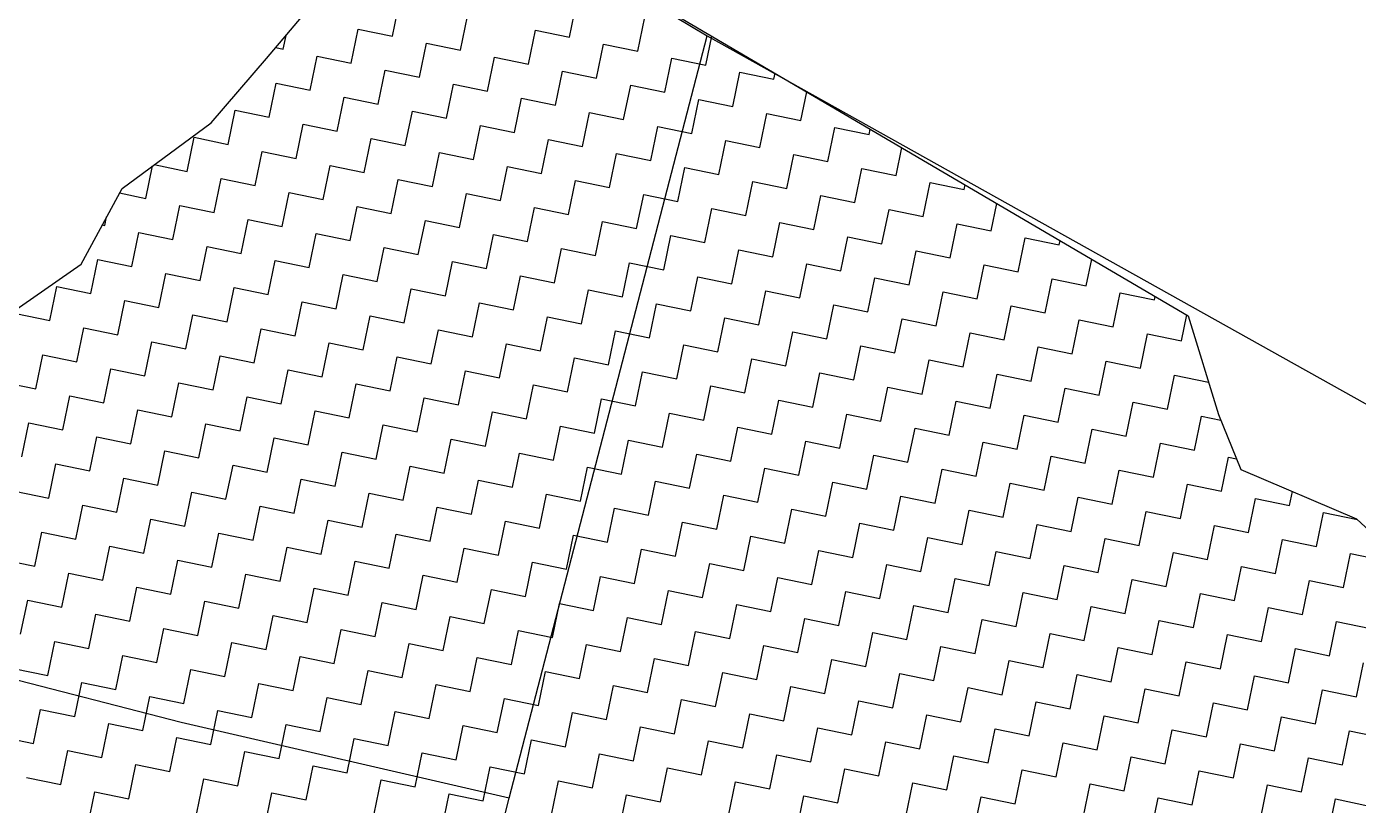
# Model space of a CAD drawing. Header units: metres. Extents: x 280043 to 281054, y 2047152 to 2048652.
# Drawn here: x 280721.4 to 280816.3, y 2048531.4 to 2048586.8 of the extents above; entities that cross this region are included whole.
import ezdxf

# ---------------------------------------------------------------- set-up
doc = ezdxf.new("R2010")
doc.units = ezdxf.units.M
for name, color, linetype in [('POLY_HATCH', 12, 'Continuous'), ('POLY_PARCEL', 6, 'Continuous'), ('V_BOUND_LINE', 7, 'Continuous')]:
    doc.layers.add(name, color=color, linetype=linetype)

msp = doc.modelspace()

# ---------------------------------------------------------------- linework, layer by layer
at = {"layer": 'POLY_HATCH'}
for p, q in [((280747.547, 2048599.416), (280804.153, 2048566.21)), ((280738.492, 2048584.531), (280743.239, 2048590.134)), ((280734.557, 2048579.958), (280738.492, 2048584.531)), ((280728.206, 2048575.285), (280734.557, 2048579.958)), ((280725.3, 2048569.901), (280728.206, 2048575.285)), ((280712.025, 2048560.673), (280725.3, 2048569.901)), ((280804.153, 2048566.21), (280806.297, 2048559.187)), ((280806.297, 2048559.187), (280807.884, 2048555.271)), ((280807.884, 2048555.271), (280816.142, 2048551.774)), ((280816.142, 2048551.774), (280822.661, 2048545.644))]:
    msp.add_line(p, q, dxfattribs=at)
at = {"layer": 'POLY_HATCH', "linetype": 'Continuous'}
for p, q in [((280747.458, 2048586.12), (280747.958, 2048588.545)), ((280760.083, 2048586.045), (280760.583, 2048588.471)), ((280752.308, 2048585.12), (280752.808, 2048587.545)), ((280764.933, 2048585.046), (280765.433, 2048587.471)), ((280739.683, 2048585.194), (280739.885, 2048586.175)), ((280744.533, 2048584.195), (280745.033, 2048586.62)), ((280745.033, 2048586.62), (280747.458, 2048586.12)), ((280757.158, 2048584.12), (280757.658, 2048586.545)), ((280757.658, 2048586.545), (280760.083, 2048586.045)), ((280769.784, 2048584.046), (280770.211, 2048586.121)), ((280739.148, 2048585.305), (280739.683, 2048585.194)), ((280749.383, 2048583.195), (280749.883, 2048585.62)), ((280749.883, 2048585.62), (280752.308, 2048585.12)), ((280762.008, 2048583.12), (280762.508, 2048585.546)), ((280762.508, 2048585.546), (280764.933, 2048585.046)), ((280741.608, 2048582.27), (280742.108, 2048584.695)), ((280742.108, 2048584.695), (280744.533, 2048584.195)), ((280754.233, 2048582.195), (280754.733, 2048584.62)), ((280754.733, 2048584.62), (280757.158, 2048584.12)), ((280766.859, 2048582.121), (280767.359, 2048584.546)), ((280767.359, 2048584.546), (280769.784, 2048584.046)), ((280746.458, 2048581.27), (280746.958, 2048583.695)), ((280746.958, 2048583.695), (280749.383, 2048583.195)), ((280759.083, 2048581.195), (280759.583, 2048583.62)), ((280759.583, 2048583.62), (280762.008, 2048583.12)), ((280771.709, 2048581.121), (280772.209, 2048583.546)), ((280772.209, 2048583.546), (280774.634, 2048583.046)), ((280774.634, 2048583.046), (280774.722, 2048583.475)), ((280738.683, 2048580.344), (280739.183, 2048582.769)), ((280739.183, 2048582.769), (280741.608, 2048582.27)), ((280751.308, 2048580.27), (280751.808, 2048582.695)), ((280751.808, 2048582.695), (280754.233, 2048582.195)), ((280763.934, 2048580.195), (280764.434, 2048582.621)), ((280764.434, 2048582.621), (280766.859, 2048582.121)), ((280776.559, 2048580.121), (280776.978, 2048582.152)), ((280743.533, 2048579.345), (280744.033, 2048581.77)), ((280744.033, 2048581.77), (280746.458, 2048581.27)), ((280756.158, 2048579.27), (280756.658, 2048581.695)), ((280756.658, 2048581.695), (280759.083, 2048581.195)), ((280768.784, 2048579.196), (280769.284, 2048581.621)), ((280769.284, 2048581.621), (280771.709, 2048581.121)), ((280735.758, 2048578.419), (280736.258, 2048580.844)), ((280736.258, 2048580.844), (280738.683, 2048580.344)), ((280748.383, 2048578.345), (280748.883, 2048580.77)), ((280748.883, 2048580.77), (280751.308, 2048580.27)), ((280761.009, 2048578.27), (280761.509, 2048580.695)), ((280761.509, 2048580.695), (280763.934, 2048580.195)), ((280773.634, 2048578.196), (280774.134, 2048580.621)), ((280774.134, 2048580.621), (280776.559, 2048580.121)), ((280740.608, 2048577.419), (280741.108, 2048579.844)), ((280741.108, 2048579.844), (280743.533, 2048579.345)), ((280753.233, 2048577.345), (280753.733, 2048579.77)), ((280753.733, 2048579.77), (280756.158, 2048579.27)), ((280765.859, 2048577.27), (280766.359, 2048579.696)), ((280766.359, 2048579.696), (280768.784, 2048579.196)), ((280778.484, 2048577.196), (280778.984, 2048579.621)), ((280778.984, 2048579.621), (280781.409, 2048579.121)), ((280781.409, 2048579.121), (280781.488, 2048579.506)), ((280732.833, 2048576.494), (280733.333, 2048578.919)), ((280733.333, 2048578.919), (280735.758, 2048578.419)), ((280745.458, 2048576.42), (280745.958, 2048578.845)), ((280745.958, 2048578.845), (280748.383, 2048578.345)), ((280758.084, 2048576.345), (280758.584, 2048578.77)), ((280758.584, 2048578.77), (280761.009, 2048578.27)), ((280770.709, 2048576.271), (280771.209, 2048578.696)), ((280771.209, 2048578.696), (280773.634, 2048578.196)), ((280783.334, 2048576.196), (280783.744, 2048578.182)), ((280737.683, 2048575.494), (280738.183, 2048577.919)), ((280738.183, 2048577.919), (280740.608, 2048577.419)), ((280750.308, 2048575.42), (280750.808, 2048577.845)), ((280750.808, 2048577.845), (280753.233, 2048577.345)), ((280762.934, 2048575.345), (280763.434, 2048577.77)), ((280763.434, 2048577.77), (280765.859, 2048577.27)), ((280775.559, 2048575.271), (280776.059, 2048577.696)), ((280776.059, 2048577.696), (280778.484, 2048577.196)), ((280729.908, 2048574.569), (280730.386, 2048576.89)), ((280730.502, 2048576.975), (280732.833, 2048576.494)), ((280742.533, 2048574.494), (280743.033, 2048576.919)), ((280743.033, 2048576.919), (280745.458, 2048576.42)), ((280755.159, 2048574.42), (280755.659, 2048576.845)), ((280755.659, 2048576.845), (280758.084, 2048576.345)), ((280767.784, 2048574.345), (280768.284, 2048576.771)), ((280768.284, 2048576.771), (280770.709, 2048576.271)), ((280780.409, 2048574.271), (280780.909, 2048576.696)), ((280780.909, 2048576.696), (280783.334, 2048576.196)), ((280734.758, 2048573.569), (280735.258, 2048575.994)), ((280735.258, 2048575.994), (280737.683, 2048575.494)), ((280747.384, 2048573.495), (280747.883, 2048575.92)), ((280747.883, 2048575.92), (280750.308, 2048575.42)), ((280760.009, 2048573.42), (280760.509, 2048575.845)), ((280760.509, 2048575.845), (280762.934, 2048575.345)), ((280772.634, 2048573.346), (280773.134, 2048575.771)), ((280773.134, 2048575.771), (280775.559, 2048575.271)), ((280785.259, 2048573.271), (280785.759, 2048575.696)), ((280785.759, 2048575.696), (280788.184, 2048575.196)), ((280788.184, 2048575.196), (280788.255, 2048575.536)), ((280728.028, 2048574.956), (280729.908, 2048574.569)), ((280739.608, 2048572.569), (280740.108, 2048574.994)), ((280740.108, 2048574.994), (280742.533, 2048574.494)), ((280752.234, 2048572.495), (280752.734, 2048574.92)), ((280752.734, 2048574.92), (280755.159, 2048574.42)), ((280764.859, 2048572.42), (280765.359, 2048574.845)), ((280765.359, 2048574.845), (280767.784, 2048574.345)), ((280777.484, 2048572.346), (280777.984, 2048574.771)), ((280777.984, 2048574.771), (280780.409, 2048574.271)), ((280731.833, 2048571.644), (280732.333, 2048574.069)), ((280732.333, 2048574.069), (280734.758, 2048573.569)), ((280744.459, 2048571.569), (280744.958, 2048573.994)), ((280744.958, 2048573.994), (280747.384, 2048573.495)), ((280757.084, 2048571.495), (280757.584, 2048573.92)), ((280757.584, 2048573.92), (280760.009, 2048573.42)), ((280769.709, 2048571.42), (280770.209, 2048573.846)), ((280770.209, 2048573.846), (280772.634, 2048573.346)), ((280782.334, 2048571.346), (280782.834, 2048573.771)), ((280782.834, 2048573.771), (280785.259, 2048573.271)), ((280790.11, 2048572.271), (280790.51, 2048574.213)), ((280726.801, 2048572.681), (280726.983, 2048572.644)), ((280726.983, 2048572.644), (280727.108, 2048573.251)), ((280736.683, 2048570.644), (280737.183, 2048573.069)), ((280737.183, 2048573.069), (280739.608, 2048572.569)), ((280749.309, 2048570.57), (280749.809, 2048572.995)), ((280749.809, 2048572.995), (280752.234, 2048572.495)), ((280761.934, 2048570.495), (280762.434, 2048572.92)), ((280762.434, 2048572.92), (280764.859, 2048572.42)), ((280774.559, 2048570.421), (280775.059, 2048572.846)), ((280775.059, 2048572.846), (280777.484, 2048572.346)), ((280787.185, 2048570.346), (280787.685, 2048572.771)), ((280787.685, 2048572.771), (280790.11, 2048572.271)), ((280728.908, 2048569.719), (280729.408, 2048572.144)), ((280729.408, 2048572.144), (280731.833, 2048571.644)), ((280741.534, 2048569.644), (280742.033, 2048572.069)), ((280742.033, 2048572.069), (280744.459, 2048571.569)), ((280754.159, 2048569.57), (280754.659, 2048571.995)), ((280754.659, 2048571.995), (280757.084, 2048571.495)), ((280766.784, 2048569.495), (280767.284, 2048571.92)), ((280767.284, 2048571.92), (280769.709, 2048571.42)), ((280779.409, 2048569.421), (280779.909, 2048571.846)), ((280779.909, 2048571.846), (280782.334, 2048571.346)), ((280792.035, 2048569.346), (280792.535, 2048571.772)), ((280792.535, 2048571.772), (280794.96, 2048571.272)), ((280794.96, 2048571.272), (280795.021, 2048571.567)), ((280733.758, 2048568.719), (280734.258, 2048571.144)), ((280734.258, 2048571.144), (280736.683, 2048570.644)), ((280746.384, 2048568.644), (280746.884, 2048571.069)), ((280746.884, 2048571.069), (280749.309, 2048570.57)), ((280759.009, 2048568.57), (280759.509, 2048570.995)), ((280759.509, 2048570.995), (280761.934, 2048570.495)), ((280771.634, 2048568.496), (280772.134, 2048570.921)), ((280772.134, 2048570.921), (280774.559, 2048570.421)), ((280784.26, 2048568.421), (280784.76, 2048570.846)), ((280784.76, 2048570.846), (280787.185, 2048570.346)), ((280725.983, 2048567.793), (280726.483, 2048570.219)), ((280726.483, 2048570.219), (280728.908, 2048569.719)), ((280738.609, 2048567.719), (280739.108, 2048570.144)), ((280739.108, 2048570.144), (280741.534, 2048569.644)), ((280751.234, 2048567.645), (280751.734, 2048570.07)), ((280751.734, 2048570.07), (280754.159, 2048569.57)), ((280763.859, 2048567.57), (280764.359, 2048569.995)), ((280764.359, 2048569.995), (280766.784, 2048569.495)), ((280776.484, 2048567.496), (280776.984, 2048569.921)), ((280776.984, 2048569.921), (280779.409, 2048569.421)), ((280789.11, 2048567.421), (280789.61, 2048569.846)), ((280789.61, 2048569.846), (280792.035, 2048569.346)), ((280796.885, 2048568.347), (280797.276, 2048570.244)), ((280730.833, 2048566.794), (280731.333, 2048569.219)), ((280731.333, 2048569.219), (280733.758, 2048568.719)), ((280743.459, 2048566.719), (280743.959, 2048569.144)), ((280743.959, 2048569.144), (280746.384, 2048568.644)), ((280756.084, 2048566.645), (280756.584, 2048569.07)), ((280756.584, 2048569.07), (280759.009, 2048568.57)), ((280768.709, 2048566.57), (280769.209, 2048568.995)), ((280769.209, 2048568.995), (280771.634, 2048568.496)), ((280781.335, 2048566.496), (280781.835, 2048568.921)), ((280781.835, 2048568.921), (280784.26, 2048568.421)), ((280793.96, 2048566.421), (280794.46, 2048568.847)), ((280794.46, 2048568.847), (280796.885, 2048568.347)), ((280723.058, 2048565.868), (280723.558, 2048568.293)), ((280723.558, 2048568.293), (280725.983, 2048567.793)), ((280735.684, 2048565.794), (280736.183, 2048568.219)), ((280736.183, 2048568.219), (280738.609, 2048567.719)), ((280748.309, 2048565.719), (280748.809, 2048568.144)), ((280748.809, 2048568.144), (280751.234, 2048567.645)), ((280760.934, 2048565.645), (280761.434, 2048568.07)), ((280761.434, 2048568.07), (280763.859, 2048567.57)), ((280773.56, 2048565.571), (280774.059, 2048567.996)), ((280774.059, 2048567.996), (280776.484, 2048567.496)), ((280786.185, 2048565.496), (280786.685, 2048567.921)), ((280786.685, 2048567.921), (280789.11, 2048567.421)), ((280798.81, 2048565.422), (280799.31, 2048567.847)), ((280799.31, 2048567.847), (280801.735, 2048567.347)), ((280727.908, 2048564.868), (280728.408, 2048567.294)), ((280728.408, 2048567.294), (280730.833, 2048566.794)), ((280740.534, 2048564.794), (280741.034, 2048567.219)), ((280741.034, 2048567.219), (280743.459, 2048566.719)), ((280753.159, 2048564.72), (280753.659, 2048567.145)), ((280753.659, 2048567.145), (280756.084, 2048566.645)), ((280765.784, 2048564.645), (280766.284, 2048567.07)), ((280766.284, 2048567.07), (280768.709, 2048566.57)), ((280778.41, 2048564.571), (280778.91, 2048566.996)), ((280778.91, 2048566.996), (280781.335, 2048566.496)), ((280791.035, 2048564.496), (280791.535, 2048566.921)), ((280791.535, 2048566.921), (280793.96, 2048566.421)), ((280801.735, 2048567.347), (280801.787, 2048567.598)), ((280720.633, 2048566.368), (280723.058, 2048565.868)), ((280732.759, 2048563.869), (280733.258, 2048566.294)), ((280733.258, 2048566.294), (280735.684, 2048565.794)), ((280745.384, 2048563.794), (280745.884, 2048566.219)), ((280745.884, 2048566.219), (280748.309, 2048565.719)), ((280758.009, 2048563.72), (280758.509, 2048566.145)), ((280758.509, 2048566.145), (280760.934, 2048565.645)), ((280770.635, 2048563.645), (280771.134, 2048566.07)), ((280771.134, 2048566.07), (280773.56, 2048565.571)), ((280783.26, 2048563.571), (280783.76, 2048565.996)), ((280783.76, 2048565.996), (280786.185, 2048565.496)), ((280795.885, 2048563.496), (280796.385, 2048565.922)), ((280796.385, 2048565.922), (280798.81, 2048565.422)), ((280803.66, 2048564.422), (280804.042, 2048566.275)), ((280724.983, 2048562.943), (280725.483, 2048565.368)), ((280725.483, 2048565.368), (280727.908, 2048564.868)), ((280737.609, 2048562.869), (280738.109, 2048565.294)), ((280738.109, 2048565.294), (280740.534, 2048564.794)), ((280750.234, 2048562.794), (280750.734, 2048565.219)), ((280750.734, 2048565.219), (280753.159, 2048564.72)), ((280762.859, 2048562.72), (280763.359, 2048565.145)), ((280763.359, 2048565.145), (280765.784, 2048564.645)), ((280775.485, 2048562.646), (280775.985, 2048565.071)), ((280775.985, 2048565.071), (280778.41, 2048564.571)), ((280788.11, 2048562.571), (280788.61, 2048564.996)), ((280788.61, 2048564.996), (280791.035, 2048564.496)), ((280800.735, 2048562.497), (280801.235, 2048564.922)), ((280801.235, 2048564.922), (280803.66, 2048564.422)), ((280729.834, 2048561.943), (280730.334, 2048564.369)), ((280730.334, 2048564.369), (280732.759, 2048563.869)), ((280742.459, 2048561.869), (280742.959, 2048564.294)), ((280742.959, 2048564.294), (280745.384, 2048563.794)), ((280755.084, 2048561.795), (280755.584, 2048564.22)), ((280755.584, 2048564.22), (280758.009, 2048563.72)), ((280767.71, 2048561.72), (280768.209, 2048564.145)), ((280768.209, 2048564.145), (280770.635, 2048563.645)), ((280780.335, 2048561.646), (280780.835, 2048564.071)), ((280780.835, 2048564.071), (280783.26, 2048563.571)), ((280792.96, 2048561.571), (280793.46, 2048563.996)), ((280793.46, 2048563.996), (280795.885, 2048563.496)), ((280722.058, 2048561.018), (280722.558, 2048563.443)), ((280722.558, 2048563.443), (280724.983, 2048562.943)), ((280734.684, 2048560.944), (280735.184, 2048563.369)), ((280735.184, 2048563.369), (280737.609, 2048562.869)), ((280747.309, 2048560.869), (280747.809, 2048563.294)), ((280747.809, 2048563.294), (280750.234, 2048562.794)), ((280759.934, 2048560.795), (280760.434, 2048563.22)), ((280760.434, 2048563.22), (280762.859, 2048562.72)), ((280772.56, 2048560.72), (280773.06, 2048563.145)), ((280773.06, 2048563.145), (280775.485, 2048562.646)), ((280785.185, 2048560.646), (280785.685, 2048563.071)), ((280785.685, 2048563.071), (280788.11, 2048562.571)), ((280797.81, 2048560.571), (280798.31, 2048562.997)), ((280798.31, 2048562.997), (280800.735, 2048562.497)), ((280726.909, 2048560.018), (280727.409, 2048562.443)), ((280727.409, 2048562.443), (280729.834, 2048561.943)), ((280739.534, 2048559.944), (280740.034, 2048562.369)), ((280740.034, 2048562.369), (280742.459, 2048561.869)), ((280752.159, 2048559.869), (280752.659, 2048562.295)), ((280752.659, 2048562.295), (280755.084, 2048561.795)), ((280764.785, 2048559.795), (280765.284, 2048562.22)), ((280765.284, 2048562.22), (280767.71, 2048561.72)), ((280777.41, 2048559.721), (280777.91, 2048562.146)), ((280777.91, 2048562.146), (280780.335, 2048561.646)), ((280790.035, 2048559.646), (280790.535, 2048562.071)), ((280790.535, 2048562.071), (280792.96, 2048561.571)), ((280719.633, 2048561.518), (280722.058, 2048561.018)), ((280731.759, 2048559.019), (280732.259, 2048561.444)), ((280732.259, 2048561.444), (280734.684, 2048560.944)), ((280744.384, 2048558.944), (280744.884, 2048561.369)), ((280744.884, 2048561.369), (280747.309, 2048560.869)), ((280757.009, 2048558.87), (280757.509, 2048561.295)), ((280757.509, 2048561.295), (280759.934, 2048560.795)), ((280769.635, 2048558.795), (280770.135, 2048561.22)), ((280770.135, 2048561.22), (280772.56, 2048560.72)), ((280782.26, 2048558.721), (280782.76, 2048561.146)), ((280782.76, 2048561.146), (280785.185, 2048560.646)), ((280794.885, 2048558.646), (280795.385, 2048561.071)), ((280795.385, 2048561.071), (280797.81, 2048560.571)), ((280802.66, 2048559.572), (280803.16, 2048561.997)), ((280803.16, 2048561.997), (280805.585, 2048561.497)), ((280805.585, 2048561.497), (280805.588, 2048561.51)), ((280723.984, 2048558.093), (280724.484, 2048560.518)), ((280724.484, 2048560.518), (280726.909, 2048560.018)), ((280736.609, 2048558.019), (280737.109, 2048560.444)), ((280737.109, 2048560.444), (280739.534, 2048559.944)), ((280749.234, 2048557.944), (280749.734, 2048560.369)), ((280749.734, 2048560.369), (280752.159, 2048559.869)), ((280761.86, 2048557.87), (280762.359, 2048560.295)), ((280762.359, 2048560.295), (280764.785, 2048559.795)), ((280774.485, 2048557.795), (280774.985, 2048560.22)), ((280774.985, 2048560.22), (280777.41, 2048559.721)), ((280787.11, 2048557.721), (280787.61, 2048560.146)), ((280787.61, 2048560.146), (280790.035, 2048559.646)), ((280728.834, 2048557.093), (280729.334, 2048559.518)), ((280729.334, 2048559.518), (280731.759, 2048559.019)), ((280741.459, 2048557.019), (280741.959, 2048559.444)), ((280741.959, 2048559.444), (280744.384, 2048558.944)), ((280754.084, 2048556.944), (280754.584, 2048559.37)), ((280754.584, 2048559.37), (280757.009, 2048558.87)), ((280766.71, 2048556.87), (280767.21, 2048559.295)), ((280767.21, 2048559.295), (280769.635, 2048558.795)), ((280779.335, 2048556.796), (280779.835, 2048559.221)), ((280779.835, 2048559.221), (280782.26, 2048558.721)), ((280799.735, 2048557.646), (280800.235, 2048560.072)), ((280800.235, 2048560.072), (280802.66, 2048559.572)), ((280721.059, 2048556.168), (280721.559, 2048558.593)), ((280721.559, 2048558.593), (280723.984, 2048558.093)), ((280733.684, 2048556.094), (280734.184, 2048558.519)), ((280734.184, 2048558.519), (280736.609, 2048558.019)), ((280746.309, 2048556.019), (280746.809, 2048558.444)), ((280746.809, 2048558.444), (280749.234, 2048557.944)), ((280758.935, 2048555.945), (280759.434, 2048558.37)), ((280759.434, 2048558.37), (280761.86, 2048557.87)), ((280771.56, 2048555.87), (280772.06, 2048558.295)), ((280772.06, 2048558.295), (280774.485, 2048557.795)), ((280784.185, 2048555.796), (280784.685, 2048558.221)), ((280784.685, 2048558.221), (280787.11, 2048557.721)), ((280791.96, 2048556.721), (280792.46, 2048559.146)), ((280792.46, 2048559.146), (280794.885, 2048558.646)), ((280804.586, 2048556.647), (280805.086, 2048559.072)), ((280805.086, 2048559.072), (280806.459, 2048558.789)), ((280725.909, 2048555.168), (280726.409, 2048557.593)), ((280726.409, 2048557.593), (280728.834, 2048557.093)), ((280738.534, 2048555.094), (280739.034, 2048557.519)), ((280739.034, 2048557.519), (280741.459, 2048557.019)), ((280751.159, 2048555.019), (280751.659, 2048557.444)), ((280751.659, 2048557.444), (280754.084, 2048556.944)), ((280763.785, 2048554.945), (280764.285, 2048557.37)), ((280764.285, 2048557.37), (280766.71, 2048556.87)), ((280776.41, 2048554.87), (280776.91, 2048557.295)), ((280776.91, 2048557.295), (280779.335, 2048556.796)), ((280796.811, 2048555.721), (280797.31, 2048558.146)), ((280797.31, 2048558.146), (280799.735, 2048557.646)), ((280730.759, 2048554.168), (280731.259, 2048556.593)), ((280731.259, 2048556.593), (280733.684, 2048556.094)), ((280743.384, 2048554.094), (280743.884, 2048556.519)), ((280743.884, 2048556.519), (280746.309, 2048556.019)), ((280756.01, 2048554.019), (280756.509, 2048556.445)), ((280756.509, 2048556.445), (280758.935, 2048555.945)), ((280768.635, 2048553.945), (280769.135, 2048556.37)), ((280769.135, 2048556.37), (280771.56, 2048555.87)), ((280789.035, 2048554.796), (280789.535, 2048557.221)), ((280789.535, 2048557.221), (280791.96, 2048556.721)), ((280801.661, 2048554.722), (280802.161, 2048557.147)), ((280802.161, 2048557.147), (280804.586, 2048556.647)), ((280722.984, 2048553.243), (280723.484, 2048555.668)), ((280723.484, 2048555.668), (280725.909, 2048555.168)), ((280735.609, 2048553.169), (280736.109, 2048555.594)), ((280736.109, 2048555.594), (280738.534, 2048555.094)), ((280748.234, 2048553.094), (280748.734, 2048555.519)), ((280748.734, 2048555.519), (280751.159, 2048555.019)), ((280760.86, 2048553.02), (280761.36, 2048555.445)), ((280761.36, 2048555.445), (280763.785, 2048554.945)), ((280773.485, 2048552.945), (280773.985, 2048555.37)), ((280773.985, 2048555.37), (280776.41, 2048554.87)), ((280781.26, 2048553.871), (280781.76, 2048556.296)), ((280781.76, 2048556.296), (280784.185, 2048555.796)), ((280793.886, 2048553.796), (280794.385, 2048556.221)), ((280794.385, 2048556.221), (280796.811, 2048555.721)), ((280806.511, 2048553.722), (280807.011, 2048556.147)), ((280807.011, 2048556.147), (280807.576, 2048556.03)), ((280727.834, 2048552.243), (280728.334, 2048554.668)), ((280728.334, 2048554.668), (280730.759, 2048554.168)), ((280740.459, 2048552.169), (280740.959, 2048554.594)), ((280740.959, 2048554.594), (280743.384, 2048554.094)), ((280753.085, 2048552.094), (280753.585, 2048554.519)), ((280753.585, 2048554.519), (280756.01, 2048554.019)), ((280765.71, 2048552.02), (280766.21, 2048554.445)), ((280766.21, 2048554.445), (280768.635, 2048553.945)), ((280786.11, 2048552.871), (280786.61, 2048555.296)), ((280786.61, 2048555.296), (280789.035, 2048554.796)), ((280798.736, 2048552.796), (280799.236, 2048555.221)), ((280799.236, 2048555.221), (280801.661, 2048554.722)), ((280720.559, 2048553.743), (280722.984, 2048553.243)), ((280732.684, 2048551.243), (280733.184, 2048553.668)), ((280733.184, 2048553.668), (280735.609, 2048553.169)), ((280745.309, 2048551.169), (280745.809, 2048553.594)), ((280745.809, 2048553.594), (280748.234, 2048553.094)), ((280757.935, 2048551.094), (280758.435, 2048553.52)), ((280758.435, 2048553.52), (280760.86, 2048553.02)), ((280778.335, 2048551.945), (280778.835, 2048554.37)), ((280778.835, 2048554.37), (280781.26, 2048553.871)), ((280790.961, 2048551.871), (280791.46, 2048554.296)), ((280791.46, 2048554.296), (280793.886, 2048553.796)), ((280803.586, 2048551.797), (280804.086, 2048554.222)), ((280804.086, 2048554.222), (280806.511, 2048553.722)), ((280811.361, 2048552.722), (280811.565, 2048553.712)), ((280724.909, 2048550.318), (280725.409, 2048552.743)), ((280725.409, 2048552.743), (280727.834, 2048552.243)), ((280737.534, 2048550.244), (280738.034, 2048552.669)), ((280738.034, 2048552.669), (280740.459, 2048552.169)), ((280750.16, 2048550.169), (280750.66, 2048552.594)), ((280750.66, 2048552.594), (280753.085, 2048552.094)), ((280762.785, 2048550.095), (280763.285, 2048552.52)), ((280763.285, 2048552.52), (280765.71, 2048552.02)), ((280770.56, 2048551.02), (280771.06, 2048553.445)), ((280771.06, 2048553.445), (280773.485, 2048552.945)), ((280783.185, 2048550.946), (280783.685, 2048553.371)), ((280783.685, 2048553.371), (280786.11, 2048552.871)), ((280795.811, 2048550.871), (280796.311, 2048553.296)), ((280796.311, 2048553.296), (280798.736, 2048552.796)), ((280808.436, 2048550.797), (280808.936, 2048553.222)), ((280808.936, 2048553.222), (280811.361, 2048552.722)), ((280729.759, 2048549.318), (280730.259, 2048551.743)), ((280730.259, 2048551.743), (280732.684, 2048551.243)), ((280742.384, 2048549.244), (280742.884, 2048551.669)), ((280742.884, 2048551.669), (280745.309, 2048551.169)), ((280755.01, 2048549.169), (280755.51, 2048551.594)), ((280755.51, 2048551.594), (280757.935, 2048551.094)), ((280775.41, 2048550.02), (280775.91, 2048552.445)), ((280775.91, 2048552.445), (280778.335, 2048551.945)), ((280788.036, 2048549.946), (280788.535, 2048552.371)), ((280788.535, 2048552.371), (280790.961, 2048551.871)), ((280800.661, 2048549.871), (280801.161, 2048552.296)), ((280801.161, 2048552.296), (280803.586, 2048551.797)), ((280813.286, 2048549.797), (280813.786, 2048552.222)), ((280813.786, 2048552.222), (280816.193, 2048551.726)), ((280721.984, 2048548.393), (280722.484, 2048550.818)), ((280722.484, 2048550.818), (280724.909, 2048550.318)), ((280734.609, 2048548.318), (280735.109, 2048550.743)), ((280735.109, 2048550.743), (280737.534, 2048550.244)), ((280747.235, 2048548.244), (280747.735, 2048550.669)), ((280747.735, 2048550.669), (280750.16, 2048550.169)), ((280767.635, 2048549.095), (280768.135, 2048551.52)), ((280768.135, 2048551.52), (280770.56, 2048551.02)), ((280780.26, 2048549.02), (280780.76, 2048551.445)), ((280780.76, 2048551.445), (280783.185, 2048550.946)), ((280792.886, 2048548.946), (280793.386, 2048551.371)), ((280793.386, 2048551.371), (280795.811, 2048550.871)), ((280805.511, 2048548.872), (280806.011, 2048551.297)), ((280806.011, 2048551.297), (280808.436, 2048550.797)), ((280726.834, 2048547.393), (280727.334, 2048549.818)), ((280727.334, 2048549.818), (280729.759, 2048549.318)), ((280739.459, 2048547.319), (280739.959, 2048549.744)), ((280739.959, 2048549.744), (280742.384, 2048549.244)), ((280759.86, 2048548.169), (280760.36, 2048550.595)), ((280760.36, 2048550.595), (280762.785, 2048550.095)), ((280772.485, 2048548.095), (280772.985, 2048550.52)), ((280772.985, 2048550.52), (280775.41, 2048550.02)), ((280785.111, 2048548.021), (280785.61, 2048550.446)), ((280785.61, 2048550.446), (280788.036, 2048549.946)), ((280797.736, 2048547.946), (280798.236, 2048550.371)), ((280798.236, 2048550.371), (280800.661, 2048549.871)), ((280810.361, 2048547.872), (280810.861, 2048550.297)), ((280810.861, 2048550.297), (280813.286, 2048549.797)), ((280719.559, 2048548.893), (280721.984, 2048548.393)), ((280731.684, 2048546.393), (280732.184, 2048548.818)), ((280732.184, 2048548.818), (280734.609, 2048548.318)), ((280744.31, 2048546.319), (280744.81, 2048548.744)), ((280744.81, 2048548.744), (280747.235, 2048548.244)), ((280752.085, 2048547.244), (280752.585, 2048549.669)), ((280752.585, 2048549.669), (280755.01, 2048549.169)), ((280764.71, 2048547.17), (280765.21, 2048549.595)), ((280765.21, 2048549.595), (280767.635, 2048549.095)), ((280777.335, 2048547.095), (280777.835, 2048549.52)), ((280777.835, 2048549.52), (280780.26, 2048549.02)), ((280789.961, 2048547.021), (280790.461, 2048549.446)), ((280790.461, 2048549.446), (280792.886, 2048548.946)), ((280802.586, 2048546.946), (280803.086, 2048549.371)), ((280803.086, 2048549.371), (280805.511, 2048548.872)), ((280815.211, 2048546.872), (280815.711, 2048549.297)), ((280815.711, 2048549.297), (280818.136, 2048548.797)), ((280723.909, 2048545.468), (280724.409, 2048547.893)), ((280724.409, 2048547.893), (280726.834, 2048547.393)), ((280736.534, 2048545.393), (280737.034, 2048547.818)), ((280737.034, 2048547.818), (280739.459, 2048547.319)), ((280756.935, 2048546.244), (280757.435, 2048548.669)), ((280757.435, 2048548.669), (280759.86, 2048548.169)), ((280769.56, 2048546.17), (280770.06, 2048548.595)), ((280770.06, 2048548.595), (280772.485, 2048548.095)), ((280782.186, 2048546.095), (280782.685, 2048548.521)), ((280782.685, 2048548.521), (280785.111, 2048548.021)), ((280794.811, 2048546.021), (280795.311, 2048548.446)), ((280795.311, 2048548.446), (280797.736, 2048547.946)), ((280807.436, 2048545.947), (280807.936, 2048548.372)), ((280807.936, 2048548.372), (280810.361, 2048547.872)), ((280728.759, 2048544.468), (280729.259, 2048546.893)), ((280729.259, 2048546.893), (280731.684, 2048546.393)), ((280749.16, 2048545.319), (280749.66, 2048547.744)), ((280749.66, 2048547.744), (280752.085, 2048547.244)), ((280761.785, 2048545.245), (280762.285, 2048547.67)), ((280762.285, 2048547.67), (280764.71, 2048547.17)), ((280774.41, 2048545.17), (280774.91, 2048547.595)), ((280774.91, 2048547.595), (280777.335, 2048547.095)), ((280787.036, 2048545.096), (280787.536, 2048547.521)), ((280787.536, 2048547.521), (280789.961, 2048547.021)), ((280799.661, 2048545.021), (280800.161, 2048547.446)), ((280800.161, 2048547.446), (280802.586, 2048546.946)), ((280812.286, 2048544.947), (280812.786, 2048547.372)), ((280812.786, 2048547.372), (280815.211, 2048546.872)), ((280720.984, 2048543.543), (280721.484, 2048545.968)), ((280721.484, 2048545.968), (280723.909, 2048545.468)), ((280733.61, 2048543.468), (280734.109, 2048545.893)), ((280734.109, 2048545.893), (280736.534, 2048545.393)), ((280741.385, 2048544.394), (280741.885, 2048546.819)), ((280741.885, 2048546.819), (280744.31, 2048546.319)), ((280754.01, 2048544.319), (280754.51, 2048546.744)), ((280754.51, 2048546.744), (280756.935, 2048546.244)), ((280766.635, 2048544.245), (280767.135, 2048546.67)), ((280767.135, 2048546.67), (280769.56, 2048546.17)), ((280779.261, 2048544.17), (280779.76, 2048546.595)), ((280779.76, 2048546.595), (280782.186, 2048546.095)), ((280791.886, 2048544.096), (280792.386, 2048546.521)), ((280792.386, 2048546.521), (280794.811, 2048546.021)), ((280804.511, 2048544.021), (280805.011, 2048546.446)), ((280805.011, 2048546.446), (280807.436, 2048545.947)), ((280725.834, 2048542.543), (280726.334, 2048544.968)), ((280726.334, 2048544.968), (280728.759, 2048544.468)), ((280746.235, 2048543.394), (280746.735, 2048545.819)), ((280746.735, 2048545.819), (280749.16, 2048545.319)), ((280758.86, 2048543.319), (280759.36, 2048545.744)), ((280759.36, 2048545.744), (280761.785, 2048545.245)), ((280771.485, 2048543.245), (280771.985, 2048545.67)), ((280771.985, 2048545.67), (280774.41, 2048545.17)), ((280784.111, 2048543.17), (280784.611, 2048545.596)), ((280784.611, 2048545.596), (280787.036, 2048545.096)), ((280796.736, 2048543.096), (280797.236, 2048545.521)), ((280797.236, 2048545.521), (280799.661, 2048545.021)), ((280809.361, 2048543.022), (280809.861, 2048545.447)), ((280809.861, 2048545.447), (280812.286, 2048544.947)), ((280738.46, 2048542.468), (280738.96, 2048544.893)), ((280738.96, 2048544.893), (280741.385, 2048544.394)), ((280751.085, 2048542.394), (280751.585, 2048544.819)), ((280751.585, 2048544.819), (280754.01, 2048544.319)), ((280763.71, 2048542.32), (280764.21, 2048544.745)), ((280764.21, 2048544.745), (280766.635, 2048544.245)), ((280776.336, 2048542.245), (280776.836, 2048544.67)), ((280776.836, 2048544.67), (280779.261, 2048544.17)), ((280788.961, 2048542.171), (280789.461, 2048544.596)), ((280789.461, 2048544.596), (280791.886, 2048544.096)), ((280801.586, 2048542.096), (280802.086, 2048544.521)), ((280802.086, 2048544.521), (280804.511, 2048544.021)), ((280814.212, 2048542.022), (280814.711, 2048544.447)), ((280814.711, 2048544.447), (280817.137, 2048543.947)), ((280722.909, 2048540.618), (280723.409, 2048543.043)), ((280723.409, 2048543.043), (280725.834, 2048542.543)), ((280730.685, 2048541.543), (280731.184, 2048543.968)), ((280731.184, 2048543.968), (280733.61, 2048543.468)), ((280743.31, 2048541.469), (280743.81, 2048543.894)), ((280743.81, 2048543.894), (280746.235, 2048543.394)), ((280755.935, 2048541.394), (280756.435, 2048543.819)), ((280756.435, 2048543.819), (280758.86, 2048543.319)), ((280768.56, 2048541.32), (280769.06, 2048543.745)), ((280769.06, 2048543.745), (280771.485, 2048543.245)), ((280781.186, 2048541.245), (280781.686, 2048543.67)), ((280781.686, 2048543.67), (280784.111, 2048543.17)), ((280793.811, 2048541.171), (280794.311, 2048543.596)), ((280794.311, 2048543.596), (280796.736, 2048543.096)), ((280806.436, 2048541.096), (280806.936, 2048543.521)), ((280806.936, 2048543.521), (280809.361, 2048543.022)), ((280735.535, 2048540.543), (280736.035, 2048542.968)), ((280736.035, 2048542.968), (280738.46, 2048542.468)), ((280748.16, 2048540.469), (280748.66, 2048542.894)), ((280748.66, 2048542.894), (280751.085, 2048542.394)), ((280760.785, 2048540.394), (280761.285, 2048542.819)), ((280761.285, 2048542.819), (280763.71, 2048542.32)), ((280773.411, 2048540.32), (280773.911, 2048542.745)), ((280773.911, 2048542.745), (280776.336, 2048542.245)), ((280786.036, 2048540.245), (280786.536, 2048542.671)), ((280786.536, 2048542.671), (280788.961, 2048542.171)), ((280798.661, 2048540.171), (280799.161, 2048542.596)), ((280799.161, 2048542.596), (280801.586, 2048542.096)), ((280811.287, 2048540.097), (280811.786, 2048542.522)), ((280811.786, 2048542.522), (280814.212, 2048542.022)), ((280727.76, 2048539.618), (280728.259, 2048542.043)), ((280728.259, 2048542.043), (280730.685, 2048541.543)), ((280740.385, 2048539.543), (280740.885, 2048541.968)), ((280740.885, 2048541.968), (280743.31, 2048541.469)), ((280753.01, 2048539.469), (280753.51, 2048541.894)), ((280753.51, 2048541.894), (280755.935, 2048541.394)), ((280765.635, 2048539.395), (280766.135, 2048541.82)), ((280766.135, 2048541.82), (280768.56, 2048541.32)), ((280778.261, 2048539.32), (280778.761, 2048541.745)), ((280778.761, 2048541.745), (280781.186, 2048541.245)), ((280790.886, 2048539.246), (280791.386, 2048541.671)), ((280791.386, 2048541.671), (280793.811, 2048541.171)), ((280803.511, 2048539.171), (280804.011, 2048541.596)), ((280804.011, 2048541.596), (280806.436, 2048541.096)), ((280816.137, 2048539.097), (280816.637, 2048541.522)), ((280720.484, 2048541.118), (280722.909, 2048540.618)), ((280732.61, 2048538.618), (280733.11, 2048541.043)), ((280733.11, 2048541.043), (280735.535, 2048540.543)), ((280745.235, 2048538.544), (280745.735, 2048540.969)), ((280745.735, 2048540.969), (280748.16, 2048540.469)), ((280757.86, 2048538.469), (280758.36, 2048540.894)), ((280758.36, 2048540.894), (280760.785, 2048540.394)), ((280770.486, 2048538.395), (280770.986, 2048540.82)), ((280770.986, 2048540.82), (280773.411, 2048540.32)), ((280783.111, 2048538.32), (280783.611, 2048540.745)), ((280783.611, 2048540.745), (280786.036, 2048540.245)), ((280795.736, 2048538.246), (280796.236, 2048540.671)), ((280796.236, 2048540.671), (280798.661, 2048540.171)), ((280808.362, 2048538.171), (280808.861, 2048540.596)), ((280808.861, 2048540.596), (280811.287, 2048540.097)), ((280724.835, 2048537.693), (280725.334, 2048540.118)), ((280725.334, 2048540.118), (280727.76, 2048539.618)), ((280737.46, 2048537.618), (280737.96, 2048540.043)), ((280737.96, 2048540.043), (280740.385, 2048539.543)), ((280750.085, 2048537.544), (280750.585, 2048539.969)), ((280750.585, 2048539.969), (280753.01, 2048539.469)), ((280762.71, 2048537.469), (280763.21, 2048539.894)), ((280763.21, 2048539.894), (280765.635, 2048539.395)), ((280775.336, 2048537.395), (280775.836, 2048539.82)), ((280775.836, 2048539.82), (280778.261, 2048539.32)), ((280787.961, 2048537.32), (280788.461, 2048539.746)), ((280788.461, 2048539.746), (280790.886, 2048539.246)), ((280800.586, 2048537.246), (280801.086, 2048539.671)), ((280801.086, 2048539.671), (280803.511, 2048539.171)), ((280813.212, 2048537.172), (280813.712, 2048539.597)), ((280813.712, 2048539.597), (280816.137, 2048539.097)), ((280729.685, 2048536.693), (280730.185, 2048539.118)), ((280730.185, 2048539.118), (280732.61, 2048538.618)), ((280742.31, 2048536.618), (280742.81, 2048539.044)), ((280742.81, 2048539.044), (280745.235, 2048538.544)), ((280754.935, 2048536.544), (280755.435, 2048538.969)), ((280755.435, 2048538.969), (280757.86, 2048538.469)), ((280767.561, 2048536.47), (280768.061, 2048538.895)), ((280768.061, 2048538.895), (280770.486, 2048538.395)), ((280780.186, 2048536.395), (280780.686, 2048538.82)), ((280780.686, 2048538.82), (280783.111, 2048538.32)), ((280792.811, 2048536.321), (280793.311, 2048538.746)), ((280793.311, 2048538.746), (280795.736, 2048538.246)), ((280805.437, 2048536.246), (280805.936, 2048538.671)), ((280805.936, 2048538.671), (280808.362, 2048538.171)), ((280721.91, 2048535.767), (280722.409, 2048538.193)), ((280722.409, 2048538.193), (280724.835, 2048537.693)), ((280734.535, 2048535.693), (280735.035, 2048538.118)), ((280735.035, 2048538.118), (280737.46, 2048537.618)), ((280747.16, 2048535.619), (280747.66, 2048538.044)), ((280747.66, 2048538.044), (280750.085, 2048537.544)), ((280759.786, 2048535.544), (280760.285, 2048537.969)), ((280760.285, 2048537.969), (280762.71, 2048537.469)), ((280772.411, 2048535.47), (280772.911, 2048537.895)), ((280772.911, 2048537.895), (280775.336, 2048537.395)), ((280785.036, 2048535.395), (280785.536, 2048537.82)), ((280785.536, 2048537.82), (280787.961, 2048537.32)), ((280797.661, 2048535.321), (280798.161, 2048537.746)), ((280798.161, 2048537.746), (280800.586, 2048537.246)), ((280810.287, 2048535.246), (280810.787, 2048537.672)), ((280810.787, 2048537.672), (280813.212, 2048537.172)), ((280726.76, 2048534.768), (280727.26, 2048537.193)), ((280727.26, 2048537.193), (280729.685, 2048536.693)), ((280739.385, 2048534.693), (280739.885, 2048537.118)), ((280739.885, 2048537.118), (280742.31, 2048536.618)), ((280752.01, 2048534.619), (280752.51, 2048537.044)), ((280752.51, 2048537.044), (280754.935, 2048536.544)), ((280764.636, 2048534.544), (280765.136, 2048536.969)), ((280765.136, 2048536.969), (280767.561, 2048536.47)), ((280777.261, 2048534.47), (280777.761, 2048536.895)), ((280777.761, 2048536.895), (280780.186, 2048536.395)), ((280789.886, 2048534.395), (280790.386, 2048536.821)), ((280790.386, 2048536.821), (280792.811, 2048536.321)), ((280802.512, 2048534.321), (280803.012, 2048536.746)), ((280803.012, 2048536.746), (280805.437, 2048536.246)), ((280815.137, 2048534.247), (280815.637, 2048536.672)), ((280815.637, 2048536.672), (280818.062, 2048536.172)), ((280719.484, 2048536.267), (280721.91, 2048535.767)), ((280731.61, 2048533.768), (280732.11, 2048536.193)), ((280732.11, 2048536.193), (280734.535, 2048535.693)), ((280744.235, 2048533.693), (280744.735, 2048536.119)), ((280744.735, 2048536.119), (280747.16, 2048535.619)), ((280756.861, 2048533.619), (280757.36, 2048536.044)), ((280757.36, 2048536.044), (280759.786, 2048535.544)), ((280769.486, 2048533.545), (280769.986, 2048535.97)), ((280769.986, 2048535.97), (280772.411, 2048535.47)), ((280782.111, 2048533.47), (280782.611, 2048535.895)), ((280782.611, 2048535.895), (280785.036, 2048535.395)), ((280794.736, 2048533.396), (280795.236, 2048535.821)), ((280795.236, 2048535.821), (280797.661, 2048535.321)), ((280807.362, 2048533.321), (280807.862, 2048535.746)), ((280807.862, 2048535.746), (280810.287, 2048535.246)), ((280723.835, 2048532.843), (280724.335, 2048535.268)), ((280724.335, 2048535.268), (280726.76, 2048534.768)), ((280736.46, 2048532.768), (280736.96, 2048535.193)), ((280736.96, 2048535.193), (280739.385, 2048534.693)), ((280749.085, 2048532.694), (280749.585, 2048535.119)), ((280749.585, 2048535.119), (280752.01, 2048534.619)), ((280761.711, 2048532.619), (280762.211, 2048535.044)), ((280762.211, 2048535.044), (280764.636, 2048534.544)), ((280774.336, 2048532.545), (280774.836, 2048534.97)), ((280774.836, 2048534.97), (280777.261, 2048534.47)), ((280786.961, 2048532.47), (280787.461, 2048534.895)), ((280787.461, 2048534.895), (280789.886, 2048534.395)), ((280799.587, 2048532.396), (280800.087, 2048534.821)), ((280800.087, 2048534.821), (280802.512, 2048534.321)), ((280812.212, 2048532.321), (280812.712, 2048534.747)), ((280812.712, 2048534.747), (280815.137, 2048534.247)), ((280728.685, 2048531.843), (280729.185, 2048534.268)), ((280729.185, 2048534.268), (280731.61, 2048533.768)), ((280741.31, 2048531.768), (280741.81, 2048534.193)), ((280741.81, 2048534.193), (280744.235, 2048533.693)), ((280753.936, 2048531.694), (280754.435, 2048534.119)), ((280754.435, 2048534.119), (280756.861, 2048533.619)), ((280766.561, 2048531.619), (280767.061, 2048534.044)), ((280767.061, 2048534.044), (280769.486, 2048533.545)), ((280779.186, 2048531.545), (280779.686, 2048533.97)), ((280779.686, 2048533.97), (280782.111, 2048533.47)), ((280791.811, 2048531.471), (280792.311, 2048533.896)), ((280792.311, 2048533.896), (280794.736, 2048533.396)), ((280804.437, 2048531.396), (280804.937, 2048533.821)), ((280804.937, 2048533.821), (280807.362, 2048533.321)), ((280721.41, 2048533.342), (280723.835, 2048532.843)), ((280733.535, 2048530.843), (280734.035, 2048533.268)), ((280734.035, 2048533.268), (280736.46, 2048532.768)), ((280746.16, 2048530.768), (280746.66, 2048533.194)), ((280746.66, 2048533.194), (280749.085, 2048532.694)), ((280758.786, 2048530.694), (280759.286, 2048533.119)), ((280759.286, 2048533.119), (280761.711, 2048532.619)), ((280771.411, 2048530.62), (280771.911, 2048533.045)), ((280771.911, 2048533.045), (280774.336, 2048532.545)), ((280784.036, 2048530.545), (280784.536, 2048532.97)), ((280784.536, 2048532.97), (280786.961, 2048532.47)), ((280796.662, 2048530.471), (280797.162, 2048532.896)), ((280797.162, 2048532.896), (280799.587, 2048532.396)), ((280809.287, 2048530.396), (280809.787, 2048532.821)), ((280809.787, 2048532.821), (280812.212, 2048532.321)), ((280725.76, 2048529.918), (280726.26, 2048532.343)), ((280726.26, 2048532.343), (280728.685, 2048531.843)), ((280738.385, 2048529.843), (280738.885, 2048532.268)), ((280738.885, 2048532.268), (280741.31, 2048531.768)), ((280751.011, 2048529.769), (280751.51, 2048532.194)), ((280751.51, 2048532.194), (280753.936, 2048531.694)), ((280763.636, 2048529.694), (280764.136, 2048532.119)), ((280764.136, 2048532.119), (280766.561, 2048531.619)), ((280776.261, 2048529.62), (280776.761, 2048532.045)), ((280776.761, 2048532.045), (280779.186, 2048531.545)), ((280788.886, 2048529.545), (280789.386, 2048531.97)), ((280789.386, 2048531.97), (280791.811, 2048531.471)), ((280801.512, 2048529.471), (280802.012, 2048531.896)), ((280802.012, 2048531.896), (280804.437, 2048531.396)), ((280814.137, 2048529.396), (280814.637, 2048531.822)), ((280814.637, 2048531.822), (280817.062, 2048531.322))]:
    msp.add_line(p, q, dxfattribs=at)
at = {"layer": 'POLY_PARCEL'}
for p, q in [((280755.784, 2048531.88), (280769.874, 2048586.134)), ((280732.428, 2048537.268), (280659.389, 2048556.006)), ((280755.784, 2048531.88), (280732.428, 2048537.268)), ((280740.679, 2048474.297), (280755.784, 2048531.88))]:
    msp.add_line(p, q, dxfattribs=at)
at = {"layer": 'V_BOUND_LINE'}
for p, q in [((280739.864, 2048604.151), (280769.874, 2048586.134)), ((280769.874, 2048586.134), (280858.152, 2048536.839))]:
    msp.add_line(p, q, dxfattribs=at)

doc.saveas('drawing.dxf')
